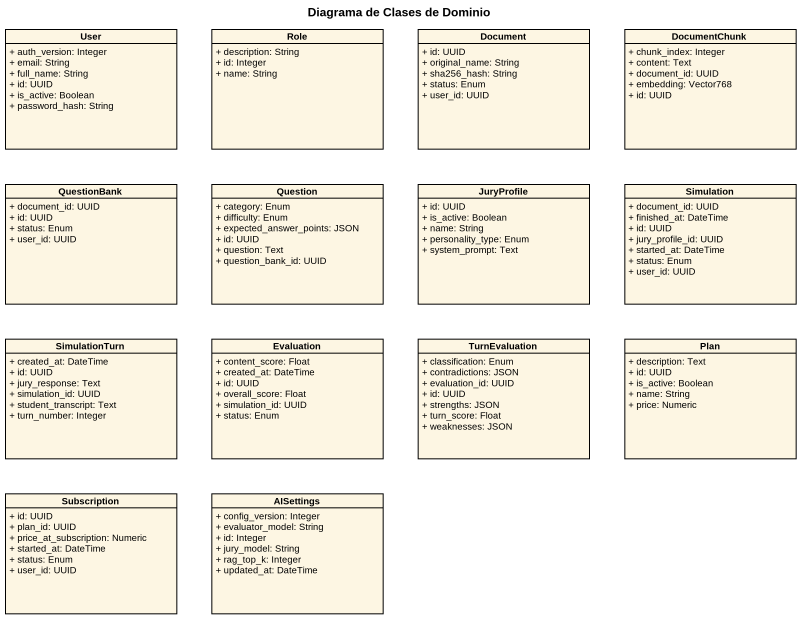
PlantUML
@startuml
title Diagrama de Clases de Dominio
hide circle
hide empty members
skinparam classAttributeIconSize 0
class User {
  + auth_version: Integer
  + email: String
  + full_name: String
  + id: UUID
  + is_active: Boolean
  + password_hash: String
}
class Role {
  + description: String
  + id: Integer
  + name: String
}
class Document {
  + id: UUID
  + original_name: String
  + sha256_hash: String
  + status: Enum
  + user_id: UUID
}
class DocumentChunk {
  + chunk_index: Integer
  + content: Text
  + document_id: UUID
  + embedding: Vector768
  + id: UUID
}
class QuestionBank {
  + document_id: UUID
  + id: UUID
  + status: Enum
  + user_id: UUID
}
class Question {
  + category: Enum
  + difficulty: Enum
  + expected_answer_points: JSON
  + id: UUID
  + question: Text
  + question_bank_id: UUID
}
class JuryProfile {
  + id: UUID
  + is_active: Boolean
  + name: String
  + personality_type: Enum
  + system_prompt: Text
}
class Simulation {
  + document_id: UUID
  + finished_at: DateTime
  + id: UUID
  + jury_profile_id: UUID
  + started_at: DateTime
  + status: Enum
  + user_id: UUID
}
class SimulationTurn {
  + created_at: DateTime
  + id: UUID
  + jury_response: Text
  + simulation_id: UUID
  + student_transcript: Text
  + turn_number: Integer
}
class Evaluation {
  + content_score: Float
  + created_at: DateTime
  + id: UUID
  + overall_score: Float
  + simulation_id: UUID
  + status: Enum
}
class TurnEvaluation {
  + classification: Enum
  + contradictions: JSON
  + evaluation_id: UUID
  + id: UUID
  + strengths: JSON
  + turn_score: Float
  + weaknesses: JSON
}
class Plan {
  + description: Text
  + id: UUID
  + is_active: Boolean
  + name: String
  + price: Numeric
}
class Subscription {
  + id: UUID
  + plan_id: UUID
  + price_at_subscription: Numeric
  + started_at: DateTime
  + status: Enum
  + user_id: UUID
}
class AISettings {
  + config_version: Integer
  + evaluator_model: String
  + id: Integer
  + jury_model: String
  + rag_top_k: Integer
  + updated_at: DateTime
}
@enduml
